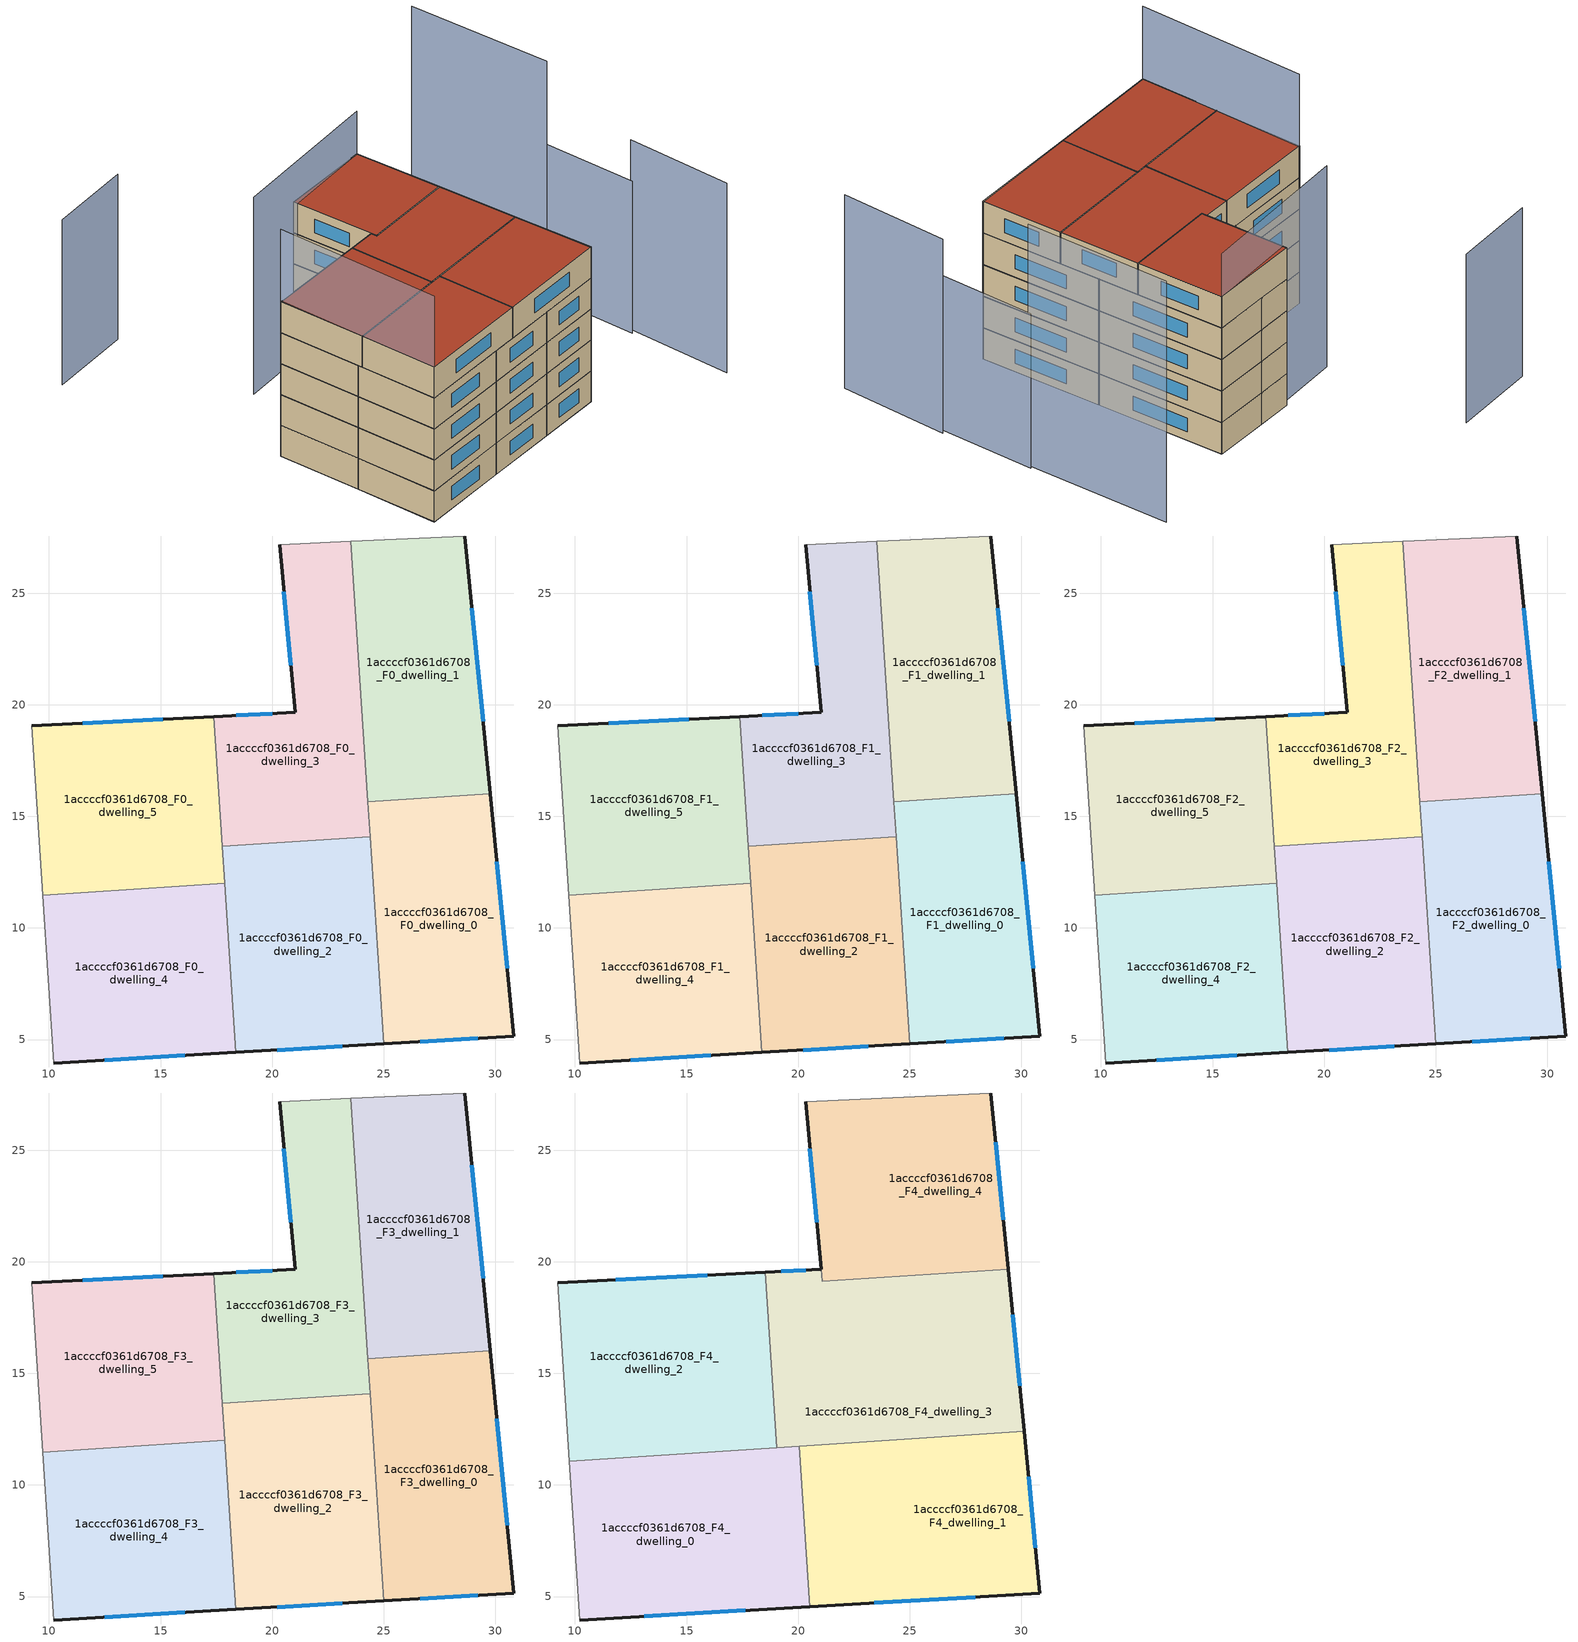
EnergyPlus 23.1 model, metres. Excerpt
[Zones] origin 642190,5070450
1accccf0361d6708_F0_dwelling_0
 floor ground (EU_floor_Construction): 30.83,5.14 29.77,16.02 24.29,15.66 25.01,4.81 z0
 wall outside (EU_wall_Construction): 29.77,16.02 30.83,5.14 25.01,4.81 z0:3
 wall to 1accccf0361d6708_F0_dwelling_1 (EU_wall_Construction): 24.29,15.66 29.77,16.02 z0:3
 wall to 1accccf0361d6708_F0_dwelling_2 (EU_wall_Construction): 25.01,4.81 24.4,14.1 z0:3
 wall to 1accccf0361d6708_F0_dwelling_3 (EU_wall_Construction): 24.4,14.1 24.29,15.66 z0:3
 window (EU_Window_Construction): 30.07,12.97 30.54,8.19 / 29.2,5.05 26.64,4.9 z0.84:2.16
1accccf0361d6708_F0_dwelling_1
 floor ground (EU_floor_Construction): 29.77,16.02 28.64,27.56 23.52,27.32 24.29,15.66 z0
 wall outside (EU_wall_Construction): 28.64,27.56 29.77,16.02 z0:3
 wall adiabatic (EU_wall_Construction): 23.52,27.32 28.64,27.56 z0:3
 wall to 1accccf0361d6708_F0_dwelling_3 (EU_wall_Construction): 24.29,15.66 23.52,27.32 z0:3
 window (EU_Window_Construction): 28.96,24.33 29.45,19.26 z0.84:2.16
1accccf0361d6708_F0_dwelling_2
 floor ground (EU_floor_Construction): 25.01,4.81 24.4,14.09 17.76,13.66 18.37,4.42 z0
 wall outside (EU_wall_Construction): 25.01,4.81 18.37,4.42 z0:3
 wall to 1accccf0361d6708_F0_dwelling_3 (EU_wall_Construction): 17.76,13.66 24.4,14.09 z0:3
 wall to 1accccf0361d6708_F0_dwelling_4 (EU_wall_Construction): 18.37,4.42 17.87,12 z0:3
 wall to 1accccf0361d6708_F0_dwelling_5 (EU_wall_Construction): 17.87,12 17.76,13.66 z0:3
 window (EU_Window_Construction): 23.15,4.7 20.23,4.53 z0.84:2.16
1accccf0361d6708_F0_dwelling_3
 floor ground (EU_floor_Construction): 24.4,14.09 23.52,27.32 20.33,27.16 21.03,19.66 17.38,19.47 17.76,13.66 z0
 wall outside (EU_wall_Construction): 17.38,19.47 21.03,19.66 20.33,27.16 z0:3
 wall adiabatic (EU_wall_Construction): 20.33,27.16 23.52,27.32 z0:3
 wall to 1accccf0361d6708_F0_dwelling_5 (EU_wall_Construction): 17.76,13.66 17.38,19.47 z0:3
 window (EU_Window_Construction): 18.4,19.52 20.01,19.61 / 20.84,21.76 20.53,25.06 z0.84:2.16
1accccf0361d6708_F0_dwelling_4
 floor ground (EU_floor_Construction): 18.37,4.42 17.87,12 9.72,11.46 10.22,3.95 z0
 wall outside (EU_wall_Construction): 18.37,4.42 10.22,3.95 z0:3
 wall adiabatic (EU_wall_Construction): 10.22,3.95 9.72,11.46 z0:3
 wall to 1accccf0361d6708_F0_dwelling_5 (EU_wall_Construction): 9.72,11.46 17.87,12 z0:3
 window (EU_Window_Construction): 16.09,4.29 12.5,4.08 z0.84:2.16
1accccf0361d6708_F0_dwelling_5
 floor ground (EU_floor_Construction): 17.87,12 17.38,19.47 9.22,19.06 9.72,11.46 z0
 wall outside (EU_wall_Construction): 9.22,19.06 17.38,19.47 z0:3
 wall adiabatic (EU_wall_Construction): 9.72,11.46 9.22,19.06 z0:3
 window (EU_Window_Construction): 11.51,19.18 15.09,19.36 z0.84:2.16
1accccf0361d6708_F1_dwelling_0
 floor to 1accccf0361d6708_F0_dwelling_0 (EU_floor_Construction): 30.83,5.14 29.77,16.02 24.29,15.66 25.01,4.81 z3
 wall outside (EU_wall_Construction): 29.77,16.02 30.83,5.14 25.01,4.81 z3:6
 wall to 1accccf0361d6708_F1_dwelling_1 (EU_wall_Construction): 24.29,15.66 29.77,16.02 z3:6
 wall to 1accccf0361d6708_F1_dwelling_2 (EU_wall_Construction): 25.01,4.81 24.4,14.1 z3:6
 wall to 1accccf0361d6708_F1_dwelling_3 (EU_wall_Construction): 24.4,14.1 24.29,15.66 z3:6
 window (EU_Window_Construction): 30.07,12.97 30.54,8.19 / 29.2,5.05 26.64,4.9 z3.84:5.16
1accccf0361d6708_F1_dwelling_1
 floor to 1accccf0361d6708_F0_dwelling_1 (EU_floor_Construction): 29.77,16.02 28.64,27.56 23.52,27.32 24.29,15.66 z3
 wall outside (EU_wall_Construction): 28.64,27.56 29.77,16.02 z3:6
 wall adiabatic (EU_wall_Construction): 23.52,27.32 28.64,27.56 z3:6
 wall to 1accccf0361d6708_F1_dwelling_3 (EU_wall_Construction): 24.29,15.66 23.52,27.32 z3:6
 window (EU_Window_Construction): 28.96,24.33 29.45,19.26 z3.84:5.16
1accccf0361d6708_F1_dwelling_2
 floor to 1accccf0361d6708_F0_dwelling_2 (EU_floor_Construction): 25.01,4.81 24.4,14.09 17.76,13.66 18.37,4.42 z3
 wall outside (EU_wall_Construction): 25.01,4.81 18.37,4.42 z3:6
 wall to 1accccf0361d6708_F1_dwelling_3 (EU_wall_Construction): 17.76,13.66 24.4,14.09 z3:6
 wall to 1accccf0361d6708_F1_dwelling_4 (EU_wall_Construction): 18.37,4.42 17.87,12 z3:6
 wall to 1accccf0361d6708_F1_dwelling_5 (EU_wall_Construction): 17.87,12 17.76,13.66 z3:6
 window (EU_Window_Construction): 23.15,4.7 20.23,4.53 z3.84:5.16
1accccf0361d6708_F1_dwelling_3
 floor to 1accccf0361d6708_F0_dwelling_3 (EU_floor_Construction): 24.4,14.09 23.52,27.32 20.33,27.16 21.03,19.66 17.38,19.47 17.76,13.66 z3
 wall outside (EU_wall_Construction): 17.38,19.47 21.03,19.66 20.33,27.16 z3:6
 wall adiabatic (EU_wall_Construction): 20.33,27.16 23.52,27.32 z3:6
 wall to 1accccf0361d6708_F1_dwelling_5 (EU_wall_Construction): 17.76,13.66 17.38,19.47 z3:6
 window (EU_Window_Construction): 18.4,19.52 20.01,19.61 / 20.84,21.76 20.53,25.06 z3.84:5.16
1accccf0361d6708_F1_dwelling_4
 floor to 1accccf0361d6708_F0_dwelling_4 (EU_floor_Construction): 18.37,4.42 17.87,12 9.72,11.46 10.22,3.95 z3
 wall outside (EU_wall_Construction): 18.37,4.42 10.22,3.95 z3:6
 wall adiabatic (EU_wall_Construction): 10.22,3.95 9.72,11.46 z3:6
 wall to 1accccf0361d6708_F1_dwelling_5 (EU_wall_Construction): 9.72,11.46 17.87,12 z3:6
 window (EU_Window_Construction): 16.09,4.29 12.5,4.08 z3.84:5.16
1accccf0361d6708_F1_dwelling_5
 floor to 1accccf0361d6708_F0_dwelling_5 (EU_floor_Construction): 17.87,12 17.38,19.47 9.22,19.06 9.72,11.46 z3
 wall outside (EU_wall_Construction): 9.22,19.06 17.38,19.47 z3:6
 wall adiabatic (EU_wall_Construction): 9.72,11.46 9.22,19.06 z3:6
 window (EU_Window_Construction): 11.51,19.18 15.09,19.36 z3.84:5.16
1accccf0361d6708_F2_dwelling_0
 floor to 1accccf0361d6708_F1_dwelling_0 (EU_floor_Construction): 30.83,5.14 29.77,16.02 24.29,15.66 25.01,4.81 z6
 wall outside (EU_wall_Construction): 29.77,16.02 30.83,5.14 25.01,4.81 z6:9
 wall to 1accccf0361d6708_F2_dwelling_1 (EU_wall_Construction): 24.29,15.66 29.77,16.02 z6:9
 wall to 1accccf0361d6708_F2_dwelling_2 (EU_wall_Construction): 25.01,4.81 24.4,14.1 z6:9
 wall to 1accccf0361d6708_F2_dwelling_3 (EU_wall_Construction): 24.4,14.1 24.29,15.66 z6:9
 window (EU_Window_Construction): 30.07,12.97 30.54,8.19 / 29.2,5.05 26.64,4.9 z6.84:8.16
1accccf0361d6708_F2_dwelling_1
 floor to 1accccf0361d6708_F1_dwelling_1 (EU_floor_Construction): 29.77,16.02 28.64,27.56 23.52,27.32 24.29,15.66 z6
 wall outside (EU_wall_Construction): 28.64,27.56 29.77,16.02 z6:9
 wall adiabatic (EU_wall_Construction): 23.52,27.32 28.64,27.56 z6:9
 wall to 1accccf0361d6708_F2_dwelling_3 (EU_wall_Construction): 24.29,15.66 23.52,27.32 z6:9
 window (EU_Window_Construction): 28.96,24.33 29.45,19.26 z6.84:8.16
1accccf0361d6708_F2_dwelling_2
 floor to 1accccf0361d6708_F1_dwelling_2 (EU_floor_Construction): 25.01,4.81 24.4,14.09 17.76,13.66 18.37,4.42 z6
 wall outside (EU_wall_Construction): 25.01,4.81 18.37,4.42 z6:9
 wall to 1accccf0361d6708_F2_dwelling_3 (EU_wall_Construction): 17.76,13.66 24.4,14.09 z6:9
 wall to 1accccf0361d6708_F2_dwelling_4 (EU_wall_Construction): 18.37,4.42 17.87,12 z6:9
 wall to 1accccf0361d6708_F2_dwelling_5 (EU_wall_Construction): 17.87,12 17.76,13.66 z6:9
 window (EU_Window_Construction): 23.15,4.7 20.23,4.53 z6.84:8.16
1accccf0361d6708_F2_dwelling_3
 floor to 1accccf0361d6708_F1_dwelling_3 (EU_floor_Construction): 24.4,14.09 23.52,27.32 20.33,27.16 21.03,19.66 17.38,19.47 17.76,13.66 z6
 wall outside (EU_wall_Construction): 17.38,19.47 21.03,19.66 20.33,27.16 z6:9
 wall adiabatic (EU_wall_Construction): 20.33,27.16 23.52,27.32 z6:9
 wall to 1accccf0361d6708_F2_dwelling_5 (EU_wall_Construction): 17.76,13.66 17.38,19.47 z6:9
 window (EU_Window_Construction): 18.4,19.52 20.01,19.61 / 20.84,21.76 20.53,25.06 z6.84:8.16
1accccf0361d6708_F2_dwelling_4
 floor to 1accccf0361d6708_F1_dwelling_4 (EU_floor_Construction): 18.37,4.42 17.87,12 9.72,11.46 10.22,3.95 z6
 wall outside (EU_wall_Construction): 18.37,4.42 10.22,3.95 z6:9
 wall adiabatic (EU_wall_Construction): 10.22,3.95 9.72,11.46 z6:9
 wall to 1accccf0361d6708_F2_dwelling_5 (EU_wall_Construction): 9.72,11.46 17.87,12 z6:9
 window (EU_Window_Construction): 16.09,4.29 12.5,4.08 z6.84:8.16
1accccf0361d6708_F2_dwelling_5
 floor to 1accccf0361d6708_F1_dwelling_5 (EU_floor_Construction): 17.87,12 17.38,19.47 9.22,19.06 9.72,11.46 z6
 wall outside (EU_wall_Construction): 9.22,19.06 17.38,19.47 z6:9
 wall adiabatic (EU_wall_Construction): 9.72,11.46 9.22,19.06 z6:9
 window (EU_Window_Construction): 11.51,19.18 15.09,19.36 z6.84:8.16
1accccf0361d6708_F3_dwelling_0
 floor to 1accccf0361d6708_F2_dwelling_0 (EU_floor_Construction): 30.83,5.14 29.77,16.02 24.29,15.66 25.01,4.81 z9
 wall outside (EU_wall_Construction): 29.77,16.02 30.83,5.14 25.01,4.81 z9:12
 wall to 1accccf0361d6708_F3_dwelling_1 (EU_wall_Construction): 24.29,15.66 29.77,16.02 z9:12
 wall to 1accccf0361d6708_F3_dwelling_2 (EU_wall_Construction): 25.01,4.81 24.4,14.1 z9:12
 wall to 1accccf0361d6708_F3_dwelling_3 (EU_wall_Construction): 24.4,14.1 24.29,15.66 z9:12
 window (EU_Window_Construction): 30.07,12.97 30.54,8.19 / 29.2,5.05 26.64,4.9 z9.84:11.16
 ceiling adiabatic (EU_roof_Construction): 29.77,16.02 30.12,12.41 24.53,12.04 24.29,15.66 z12
1accccf0361d6708_F3_dwelling_1
 floor to 1accccf0361d6708_F2_dwelling_1 (EU_floor_Construction): 29.77,16.02 28.64,27.56 23.52,27.32 24.29,15.66 z9
 wall outside (EU_wall_Construction): 28.64,27.56 29.77,16.02 z9:12
 wall adiabatic (EU_wall_Construction): 23.52,27.32 28.64,27.56 z9:12
 wall to 1accccf0361d6708_F3_dwelling_3 (EU_wall_Construction): 24.29,15.66 23.52,27.32 z9:12
 window (EU_Window_Construction): 28.96,24.33 29.45,19.26 z9.84:11.16
 ceiling adiabatic (EU_roof_Construction): 29.41,19.67 29.77,16.02 24.29,15.66 24.05,19.32 z12
1accccf0361d6708_F3_dwelling_2
 floor to 1accccf0361d6708_F2_dwelling_2 (EU_floor_Construction): 25.01,4.81 24.4,14.09 17.76,13.66 18.37,4.42 z9
 wall outside (EU_wall_Construction): 25.01,4.81 18.37,4.42 z9:12
 wall to 1accccf0361d6708_F3_dwelling_3 (EU_wall_Construction): 17.76,13.66 24.4,14.09 z9:12
 wall to 1accccf0361d6708_F3_dwelling_4 (EU_wall_Construction): 18.37,4.42 17.87,12 z9:12
 wall to 1accccf0361d6708_F3_dwelling_5 (EU_wall_Construction): 17.87,12 17.76,13.66 z9:12
 window (EU_Window_Construction): 23.15,4.7 20.23,4.53 z9.84:11.16
 ceiling adiabatic (EU_roof_Construction): 24.4,14.09 24.53,12.04 19.05,11.68 18.92,13.73 z12
1accccf0361d6708_F3_dwelling_3
 floor to 1accccf0361d6708_F2_dwelling_3 (EU_floor_Construction): 24.4,14.09 23.52,27.32 20.33,27.16 21.03,19.66 17.38,19.47 17.76,13.66 z9
 wall outside (EU_wall_Construction): 17.38,19.47 21.03,19.66 20.33,27.16 z9:12
 wall adiabatic (EU_wall_Construction): 20.33,27.16 23.52,27.32 z9:12
 wall to 1accccf0361d6708_F3_dwelling_5 (EU_wall_Construction): 17.76,13.66 17.38,19.47 z9:12
 window (EU_Window_Construction): 18.4,19.52 20.01,19.61 / 20.84,21.76 20.53,25.06 z9.84:11.16
1accccf0361d6708_F3_dwelling_4
 floor to 1accccf0361d6708_F2_dwelling_4 (EU_floor_Construction): 18.37,4.42 17.87,12 9.72,11.46 10.22,3.95 z9
 wall outside (EU_wall_Construction): 18.37,4.42 10.22,3.95 z9:12
 wall adiabatic (EU_wall_Construction): 10.22,3.95 9.72,11.46 z9:12
 wall to 1accccf0361d6708_F3_dwelling_5 (EU_wall_Construction): 9.72,11.46 17.87,12 z9:12
 window (EU_Window_Construction): 16.09,4.29 12.5,4.08 z9.84:11.16
 ceiling adiabatic (EU_roof_Construction): 17.87,12 18.37,4.42 10.22,3.95 9.72,11.46 z12
1accccf0361d6708_F3_dwelling_5
 floor to 1accccf0361d6708_F2_dwelling_5 (EU_floor_Construction): 17.87,12 17.38,19.47 9.22,19.06 9.72,11.46 z9
 wall outside (EU_wall_Construction): 9.22,19.06 17.38,19.47 z9:12
 wall adiabatic (EU_wall_Construction): 9.72,11.46 9.22,19.06 z9:12
 window (EU_Window_Construction): 11.51,19.18 15.09,19.36 z9.84:11.16
1accccf0361d6708_F4_dwelling_0
 floor adiabatic (EU_floor_Construction): 18.37,4.42 17.9,11.6 9.75,11.07 10.22,3.95 z12
 floor to 1accccf0361d6708_F3_dwelling_2 (EU_floor_Construction): 20.53,4.55 20.05,11.74 17.9,11.6 18.37,4.42 z12
 wall outside (EU_wall_Construction): 20.53,4.55 10.22,3.95 z12:15
 wall to 1accccf0361d6708_F4_dwelling_1 (EU_wall_Construction): 20.05,11.75 20.53,4.55 z12:15
 wall adiabatic (EU_wall_Construction): 10.22,3.95 9.75,11.07 z12:15
 wall to 1accccf0361d6708_F4_dwelling_2 (EU_wall_Construction): 9.75,11.07 19.05,11.68 z12:15
 wall to 1accccf0361d6708_F4_dwelling_3 (EU_wall_Construction): 19.05,11.68 20.05,11.75 z12:15
 window (EU_Window_Construction): 17.64,4.38 13.11,4.12 z12.84:14.16
 roof outside (EU_roof_Construction): 20.05,11.75 20.53,4.55 10.22,3.95 9.75,11.07 z15
1accccf0361d6708_F4_dwelling_1
 floor to 1accccf0361d6708_F3_dwelling_0 (EU_floor_Construction): 30.83,5.14 30.12,12.41 24.53,12.04 25.01,4.81 z12
 floor to 1accccf0361d6708_F3_dwelling_2 (EU_floor_Construction): 25.01,4.81 24.53,12.04 20.05,11.74 20.53,4.55 z12
 wall outside (EU_wall_Construction): 30.12,12.41 30.83,5.14 20.53,4.55 z12:15
 wall to 1accccf0361d6708_F4_dwelling_3 (EU_wall_Construction): 20.05,11.75 30.12,12.41 z12:15
 window (EU_Window_Construction): 27.95,4.98 23.42,4.72 / 30.32,10.37 30.64,7.18 z12.84:14.16
 roof outside (EU_roof_Construction): 30.12,12.41 30.83,5.14 20.53,4.55 20.05,11.75 z15
1accccf0361d6708_F4_dwelling_2
 floor to 1accccf0361d6708_F3_dwelling_5 (EU_floor_Construction): 17.87,12 17.38,19.47 9.22,19.06 9.73,11.46 z12
 floor to 1accccf0361d6708_F3_dwelling_3 (EU_floor_Construction): 18.92,13.73 18.54,19.53 17.38,19.47 17.76,13.66 z12
 floor to 1accccf0361d6708_F3_dwelling_2 (EU_floor_Construction): 19.05,11.68 18.92,13.73 17.76,13.66 17.9,11.6 z12
 floor adiabatic (EU_floor_Construction): 17.9,11.6 17.87,12 9.73,11.46 9.75,11.07 z12
 wall outside (EU_wall_Construction): 9.22,19.06 18.54,19.53 z12:15
 wall to 1accccf0361d6708_F4_dwelling_3 (EU_wall_Construction): 18.54,19.53 19.05,11.68 z12:15
 wall adiabatic (EU_wall_Construction): 9.75,11.07 9.22,19.06 z12:15
 window (EU_Window_Construction): 11.83,19.19 15.93,19.4 z12.84:14.16
 roof outside (EU_roof_Construction): 18.54,19.53 19.05,11.68 9.75,11.07 9.22,19.06 z15
1accccf0361d6708_F4_dwelling_3
 floor to 1accccf0361d6708_F3_dwelling_3 (EU_floor_Construction): 24.4,14.09 24.05,19.32 21.08,19.12 21.03,19.66 18.54,19.53 18.92,13.73 z12
 floor adiabatic (EU_floor_Construction): 30.12,12.41 29.41,19.67 24.05,19.32 24.4,14.09 18.92,13.73 19.05,11.68 z12
 wall outside (EU_wall_Construction): 29.41,19.67 30.12,12.41 / 18.54,19.53 21.03,19.66 z12:15
 wall to 1accccf0361d6708_F4_dwelling_4 (EU_wall_Construction): 21.03,19.66 21.08,19.12 29.41,19.67 z12:15
 window (EU_Window_Construction): 29.61,17.64 29.92,14.44 / 19.24,19.57 20.33,19.62 z12.84:14.16
 roof outside (EU_roof_Construction): 29.41,19.67 30.12,12.41 19.05,11.68 18.54,19.53 21.03,19.66 21.08,19.12 z15
1accccf0361d6708_F4_dwelling_4
 floor to 1accccf0361d6708_F3_dwelling_1 (EU_floor_Construction): 29.41,19.67 28.64,27.56 23.52,27.32 24.05,19.32 z12
 floor to 1accccf0361d6708_F3_dwelling_3 (EU_floor_Construction): 24.05,19.32 23.52,27.32 20.33,27.16 21.03,19.66 21.08,19.12 z12
 wall outside (EU_wall_Construction): 28.64,27.56 29.41,19.67 / 21.03,19.66 20.33,27.16 z12:15
 wall adiabatic (EU_wall_Construction): 20.33,27.16 28.64,27.56 z12:15
 window (EU_Window_Construction): 28.86,25.35 29.2,21.88 / 20.84,21.76 20.53,25.06 z12.84:14.16
 roof outside (EU_roof_Construction): 28.64,27.56 29.41,19.67 21.08,19.12 21.03,19.66 20.33,27.16 z15
shading: 40.77,-0.52 40.44,9.16 z0:18.4; 40.14,8.72 39.63,17.45 z0:14.7; 9.37,19.16 10.22,3.95 z0:21.9; 28.64,27.56 14.38,26.2 z0:19.1; 39.46,17.04 38.36,30.13 z0:22.9; 13.13,39.28 5.55,38.6 z0:16
[Building]
EU S2 Campaign: North Axis=0; Terrain=City; Solar Distribution=FullExterior
[Site:Location]
Lyon-Bron: Latitude=45.75; Longitude=5; Time Zone=1; Elevation=198
[SizingPeriod:WeatherFileDays]
AnnualSizingPeriod: Begin Month=1; Begin Day of Month=1; End Month=12; End Day of Month=31; Day of Week for Start Day=Monday; Use Weather File Daylight Saving Period=No; Use Weather File Rain and Snow Indicators=No
[MATERIAL]
EU_InternalMass_Material: Roughness=MediumRough; Thickness=0.1; Conductivity=1; Density=1800; Specific Heat=900; Thermal Absorptance=0.9; Solar Absorptance=0.7; Visible Absorptance=0.7
[MATERIAL:NOMASS] Roughness=MediumRough; Thermal Absorptance=0.9; Solar Absorptance=0.7; Visible Absorptance=0.7
Name | Thermal Resistance
EU_wall_NoMass | 0.776494
EU_roof_NoMass | 0.486893
EU_floor_NoMass | 0.421597
[WINDOWMATERIAL:SIMPLEGLAZINGSYSTEM]
EU_Window_SimpleGlazing: UFactor=4.24961; Solar Heat Gain Coefficient=0.83; Visible Transmittance=0.83
[CONSTRUCTION]
EU_wall_Construction: EU_wall_NoMass
EU_roof_Construction: EU_roof_NoMass
EU_floor_Construction: EU_floor_NoMass
EU_InternalMass_Construction: EU_InternalMass_Material
EU_Window_Construction: EU_Window_SimpleGlazing
[ZONE] Type=1; Multiplier=1; Ceiling Height=autocalculate; Floor Area=autocalculate; Part of Total Floor Area=Yes
Name | Volume
1accccf0361d6708_F0_dwelling_0; 1accccf0361d6708_F1_dwelling_0; 1accccf0361d6708_F2_dwelling_0; 1accccf0361d6708_F3_dwelling_0 | 185.095
1accccf0361d6708_F4_dwelling_0 | 222.125
1accccf0361d6708_F0_dwelling_1; 1accccf0361d6708_F1_dwelling_1; 1accccf0361d6708_F2_dwelling_1; 1accccf0361d6708_F3_dwelling_1 | 185.097
1accccf0361d6708_F4_dwelling_1 | 222.116
1accccf0361d6708_F0_dwelling_2; 1accccf0361d6708_F1_dwelling_2; 1accccf0361d6708_F2_dwelling_2; 1accccf0361d6708_F3_dwelling_2 | 185.112
1accccf0361d6708_F4_dwelling_2 | 222.135
1accccf0361d6708_F0_dwelling_3; 1accccf0361d6708_F1_dwelling_3; 1accccf0361d6708_F2_dwelling_3; 1accccf0361d6708_F3_dwelling_3 | 185.096
1accccf0361d6708_F4_dwelling_3 | 244.41
1accccf0361d6708_F0_dwelling_4; 1accccf0361d6708_F1_dwelling_4; 1accccf0361d6708_F2_dwelling_4; 1accccf0361d6708_F3_dwelling_4 | 185.106
1accccf0361d6708_F4_dwelling_4 | 199.85
1accccf0361d6708_F0_dwelling_5; 1accccf0361d6708_F1_dwelling_5; 1accccf0361d6708_F2_dwelling_5; 1accccf0361d6708_F3_dwelling_5 | 185.108
[INTERNALMASS] Construction=EU_InternalMass_Construction
Name | Zone or ZoneList | Surface Area
1accccf0361d6708_F0_dwelling_0_EU_InternalMass | 1accccf0361d6708_F0_dwelling_0 | 61.6984
1accccf0361d6708_F0_dwelling_1_EU_InternalMass | 1accccf0361d6708_F0_dwelling_1 | 61.6993
1accccf0361d6708_F0_dwelling_2_EU_InternalMass | 1accccf0361d6708_F0_dwelling_2 | 61.7032
1accccf0361d6708_F0_dwelling_3_EU_InternalMass | 1accccf0361d6708_F0_dwelling_3 | 61.6986
1accccf0361d6708_F0_dwelling_4_EU_InternalMass | 1accccf0361d6708_F0_dwelling_4 | 61.701
1accccf0361d6708_F0_dwelling_5_EU_InternalMass | 1accccf0361d6708_F0_dwelling_5 | 61.7035
1accccf0361d6708_F1_dwelling_0_EU_InternalMass | 1accccf0361d6708_F1_dwelling_0 | 61.6984
1accccf0361d6708_F1_dwelling_1_EU_InternalMass | 1accccf0361d6708_F1_dwelling_1 | 61.6993
1accccf0361d6708_F1_dwelling_2_EU_InternalMass | 1accccf0361d6708_F1_dwelling_2 | 61.7032
1accccf0361d6708_F1_dwelling_3_EU_InternalMass | 1accccf0361d6708_F1_dwelling_3 | 61.6986
1accccf0361d6708_F1_dwelling_4_EU_InternalMass | 1accccf0361d6708_F1_dwelling_4 | 61.701
1accccf0361d6708_F1_dwelling_5_EU_InternalMass | 1accccf0361d6708_F1_dwelling_5 | 61.7035
1accccf0361d6708_F2_dwelling_0_EU_InternalMass | 1accccf0361d6708_F2_dwelling_0 | 61.6984
1accccf0361d6708_F2_dwelling_1_EU_InternalMass | 1accccf0361d6708_F2_dwelling_1 | 61.6993
1accccf0361d6708_F2_dwelling_2_EU_InternalMass | 1accccf0361d6708_F2_dwelling_2 | 61.7032
1accccf0361d6708_F2_dwelling_3_EU_InternalMass | 1accccf0361d6708_F2_dwelling_3 | 61.6986
1accccf0361d6708_F2_dwelling_4_EU_InternalMass | 1accccf0361d6708_F2_dwelling_4 | 61.701
1accccf0361d6708_F2_dwelling_5_EU_InternalMass | 1accccf0361d6708_F2_dwelling_5 | 61.7035
1accccf0361d6708_F3_dwelling_0_EU_InternalMass | 1accccf0361d6708_F3_dwelling_0 | 61.6984
1accccf0361d6708_F3_dwelling_1_EU_InternalMass | 1accccf0361d6708_F3_dwelling_1 | 61.6993
1accccf0361d6708_F3_dwelling_2_EU_InternalMass | 1accccf0361d6708_F3_dwelling_2 | 61.7032
1accccf0361d6708_F3_dwelling_3_EU_InternalMass | 1accccf0361d6708_F3_dwelling_3 | 61.6986
1accccf0361d6708_F3_dwelling_4_EU_InternalMass | 1accccf0361d6708_F3_dwelling_4 | 61.701
1accccf0361d6708_F3_dwelling_5_EU_InternalMass | 1accccf0361d6708_F3_dwelling_5 | 61.7035
1accccf0361d6708_F4_dwelling_0_EU_InternalMass | 1accccf0361d6708_F4_dwelling_0 | 74.0416
1accccf0361d6708_F4_dwelling_1_EU_InternalMass | 1accccf0361d6708_F4_dwelling_1 | 74.0384
1accccf0361d6708_F4_dwelling_2_EU_InternalMass | 1accccf0361d6708_F4_dwelling_2 | 74.0471
1accccf0361d6708_F4_dwelling_3_EU_InternalMass | 1accccf0361d6708_F4_dwelling_3 | 81.4742
1accccf0361d6708_F4_dwelling_4_EU_InternalMass | 1accccf0361d6708_F4_dwelling_4 | 66.6219
[OTHEREQUIPMENT] Fuel Type=Electricity; Design Level Calculation Method=Watts/Area; Power per Zone Floor Area=1; Fraction Latent=0; Fraction Radiant=0; Fraction Lost=0; Carbon Dioxide Generation Rate=0; EndUse Subcategory=EU_Step8_InternalGains
Name | Zone or ZoneList or Space or SpaceList | Schedule
EU_Step8_InternalGain_1accccf0361d6708_F0_dwelling_0_f000 | 1accccf0361d6708_F0_dwelling_0 | EU_Step8_GainSchedule_1accccf0361d6708_F0_dwelling_0_f000
EU_Step8_InternalGain_1accccf0361d6708_F0_dwelling_1_f000 | 1accccf0361d6708_F0_dwelling_1 | EU_Step8_GainSchedule_1accccf0361d6708_F0_dwelling_1_f000
EU_Step8_InternalGain_1accccf0361d6708_F0_dwelling_2_f000 | 1accccf0361d6708_F0_dwelling_2 | EU_Step8_GainSchedule_1accccf0361d6708_F0_dwelling_2_f000
EU_Step8_InternalGain_1accccf0361d6708_F0_dwelling_3_f000 | 1accccf0361d6708_F0_dwelling_3 | EU_Step8_GainSchedule_1accccf0361d6708_F0_dwelling_3_f000
EU_Step8_InternalGain_1accccf0361d6708_F0_dwelling_4_f000 | 1accccf0361d6708_F0_dwelling_4 | EU_Step8_GainSchedule_1accccf0361d6708_F0_dwelling_4_f000
EU_Step8_InternalGain_1accccf0361d6708_F0_dwelling_5_f000 | 1accccf0361d6708_F0_dwelling_5 | EU_Step8_GainSchedule_1accccf0361d6708_F0_dwelling_5_f000
EU_Step8_InternalGain_1accccf0361d6708_F1_dwelling_0_f000 | 1accccf0361d6708_F1_dwelling_0 | EU_Step8_GainSchedule_1accccf0361d6708_F1_dwelling_0_f000
EU_Step8_InternalGain_1accccf0361d6708_F1_dwelling_1_f000 | 1accccf0361d6708_F1_dwelling_1 | EU_Step8_GainSchedule_1accccf0361d6708_F1_dwelling_1_f000
EU_Step8_InternalGain_1accccf0361d6708_F1_dwelling_2_f000 | 1accccf0361d6708_F1_dwelling_2 | EU_Step8_GainSchedule_1accccf0361d6708_F1_dwelling_2_f000
EU_Step8_InternalGain_1accccf0361d6708_F1_dwelling_3_f000 | 1accccf0361d6708_F1_dwelling_3 | EU_Step8_GainSchedule_1accccf0361d6708_F1_dwelling_3_f000
EU_Step8_InternalGain_1accccf0361d6708_F1_dwelling_4_f000 | 1accccf0361d6708_F1_dwelling_4 | EU_Step8_GainSchedule_1accccf0361d6708_F1_dwelling_4_f000
EU_Step8_InternalGain_1accccf0361d6708_F1_dwelling_5_f000 | 1accccf0361d6708_F1_dwelling_5 | EU_Step8_GainSchedule_1accccf0361d6708_F1_dwelling_5_f000
EU_Step8_InternalGain_1accccf0361d6708_F2_dwelling_0_f000 | 1accccf0361d6708_F2_dwelling_0 | EU_Step8_GainSchedule_1accccf0361d6708_F2_dwelling_0_f000
EU_Step8_InternalGain_1accccf0361d6708_F2_dwelling_1_f000 | 1accccf0361d6708_F2_dwelling_1 | EU_Step8_GainSchedule_1accccf0361d6708_F2_dwelling_1_f000
EU_Step8_InternalGain_1accccf0361d6708_F2_dwelling_2_f000 | 1accccf0361d6708_F2_dwelling_2 | EU_Step8_GainSchedule_1accccf0361d6708_F2_dwelling_2_f000
EU_Step8_InternalGain_1accccf0361d6708_F2_dwelling_3_f000 | 1accccf0361d6708_F2_dwelling_3 | EU_Step8_GainSchedule_1accccf0361d6708_F2_dwelling_3_f000
EU_Step8_InternalGain_1accccf0361d6708_F2_dwelling_4_f000 | 1accccf0361d6708_F2_dwelling_4 | EU_Step8_GainSchedule_1accccf0361d6708_F2_dwelling_4_f000
EU_Step8_InternalGain_1accccf0361d6708_F2_dwelling_5_f000 | 1accccf0361d6708_F2_dwelling_5 | EU_Step8_GainSchedule_1accccf0361d6708_F2_dwelling_5_f000
EU_Step8_InternalGain_1accccf0361d6708_F3_dwelling_0_f000 | 1accccf0361d6708_F3_dwelling_0 | EU_Step8_GainSchedule_1accccf0361d6708_F3_dwelling_0_f000
EU_Step8_InternalGain_1accccf0361d6708_F3_dwelling_1_f000 | 1accccf0361d6708_F3_dwelling_1 | EU_Step8_GainSchedule_1accccf0361d6708_F3_dwelling_1_f000
EU_Step8_InternalGain_1accccf0361d6708_F3_dwelling_2_f000 | 1accccf0361d6708_F3_dwelling_2 | EU_Step8_GainSchedule_1accccf0361d6708_F3_dwelling_2_f000
EU_Step8_InternalGain_1accccf0361d6708_F3_dwelling_3_f000 | 1accccf0361d6708_F3_dwelling_3 | EU_Step8_GainSchedule_1accccf0361d6708_F3_dwelling_3_f000
EU_Step8_InternalGain_1accccf0361d6708_F3_dwelling_4_f000 | 1accccf0361d6708_F3_dwelling_4 | EU_Step8_GainSchedule_1accccf0361d6708_F3_dwelling_4_f000
EU_Step8_InternalGain_1accccf0361d6708_F3_dwelling_5_f000 | 1accccf0361d6708_F3_dwelling_5 | EU_Step8_GainSchedule_1accccf0361d6708_F3_dwelling_5_f000
EU_Step8_InternalGain_1accccf0361d6708_F4_dwelling_0_f000 | 1accccf0361d6708_F4_dwelling_0 | EU_Step8_GainSchedule_1accccf0361d6708_F4_dwelling_0_f000
EU_Step8_InternalGain_1accccf0361d6708_F4_dwelling_1_f000 | 1accccf0361d6708_F4_dwelling_1 | EU_Step8_GainSchedule_1accccf0361d6708_F4_dwelling_1_f000
EU_Step8_InternalGain_1accccf0361d6708_F4_dwelling_2_f000 | 1accccf0361d6708_F4_dwelling_2 | EU_Step8_GainSchedule_1accccf0361d6708_F4_dwelling_2_f000
EU_Step8_InternalGain_1accccf0361d6708_F4_dwelling_3_f000 | 1accccf0361d6708_F4_dwelling_3 | EU_Step8_GainSchedule_1accccf0361d6708_F4_dwelling_3_f000
EU_Step8_InternalGain_1accccf0361d6708_F4_dwelling_4_f000 | 1accccf0361d6708_F4_dwelling_4 | EU_Step8_GainSchedule_1accccf0361d6708_F4_dwelling_4_f000
[ZONEVENTILATION:DESIGNFLOWRATE] Schedule=EU_AlwaysOn; Design Flow Rate Calculation Method=AirChanges/Hour; Air Changes per Hour=0.693814; Ventilation Type=Natural; Fan Pressure Rise=0; Fan Total Efficiency=1; Constant Term Coefficient=1; Temperature Term Coefficient=0; Velocity Term Coefficient=0; Velocity Squared Term Coefficient=0; Minimum Indoor Temperature=-100; Maximum Indoor Temperature=100; Delta Temperature=-100; Minimum Outdoor Temperature=-100; Maximum Outdoor Temperature=100; Maximum Wind Speed=40
Name | Zone or ZoneList or Space or SpaceList
EU_ConstantAir_1accccf0361d6708_F0_dwelling_0 | 1accccf0361d6708_F0_dwelling_0
EU_ConstantAir_1accccf0361d6708_F0_dwelling_1 | 1accccf0361d6708_F0_dwelling_1
EU_ConstantAir_1accccf0361d6708_F0_dwelling_2 | 1accccf0361d6708_F0_dwelling_2
EU_ConstantAir_1accccf0361d6708_F0_dwelling_3 | 1accccf0361d6708_F0_dwelling_3
EU_ConstantAir_1accccf0361d6708_F0_dwelling_4 | 1accccf0361d6708_F0_dwelling_4
EU_ConstantAir_1accccf0361d6708_F0_dwelling_5 | 1accccf0361d6708_F0_dwelling_5
EU_ConstantAir_1accccf0361d6708_F1_dwelling_0 | 1accccf0361d6708_F1_dwelling_0
EU_ConstantAir_1accccf0361d6708_F1_dwelling_1 | 1accccf0361d6708_F1_dwelling_1
EU_ConstantAir_1accccf0361d6708_F1_dwelling_2 | 1accccf0361d6708_F1_dwelling_2
EU_ConstantAir_1accccf0361d6708_F1_dwelling_3 | 1accccf0361d6708_F1_dwelling_3
EU_ConstantAir_1accccf0361d6708_F1_dwelling_4 | 1accccf0361d6708_F1_dwelling_4
EU_ConstantAir_1accccf0361d6708_F1_dwelling_5 | 1accccf0361d6708_F1_dwelling_5
EU_ConstantAir_1accccf0361d6708_F2_dwelling_0 | 1accccf0361d6708_F2_dwelling_0
EU_ConstantAir_1accccf0361d6708_F2_dwelling_1 | 1accccf0361d6708_F2_dwelling_1
EU_ConstantAir_1accccf0361d6708_F2_dwelling_2 | 1accccf0361d6708_F2_dwelling_2
EU_ConstantAir_1accccf0361d6708_F2_dwelling_3 | 1accccf0361d6708_F2_dwelling_3
EU_ConstantAir_1accccf0361d6708_F2_dwelling_4 | 1accccf0361d6708_F2_dwelling_4
EU_ConstantAir_1accccf0361d6708_F2_dwelling_5 | 1accccf0361d6708_F2_dwelling_5
EU_ConstantAir_1accccf0361d6708_F3_dwelling_0 | 1accccf0361d6708_F3_dwelling_0
EU_ConstantAir_1accccf0361d6708_F3_dwelling_1 | 1accccf0361d6708_F3_dwelling_1
EU_ConstantAir_1accccf0361d6708_F3_dwelling_2 | 1accccf0361d6708_F3_dwelling_2
EU_ConstantAir_1accccf0361d6708_F3_dwelling_3 | 1accccf0361d6708_F3_dwelling_3
EU_ConstantAir_1accccf0361d6708_F3_dwelling_4 | 1accccf0361d6708_F3_dwelling_4
EU_ConstantAir_1accccf0361d6708_F3_dwelling_5 | 1accccf0361d6708_F3_dwelling_5
EU_ConstantAir_1accccf0361d6708_F4_dwelling_0 | 1accccf0361d6708_F4_dwelling_0
EU_ConstantAir_1accccf0361d6708_F4_dwelling_1 | 1accccf0361d6708_F4_dwelling_1
EU_ConstantAir_1accccf0361d6708_F4_dwelling_2 | 1accccf0361d6708_F4_dwelling_2
EU_ConstantAir_1accccf0361d6708_F4_dwelling_3 | 1accccf0361d6708_F4_dwelling_3
EU_ConstantAir_1accccf0361d6708_F4_dwelling_4 | 1accccf0361d6708_F4_dwelling_4
[HVACTEMPLATE:THERMOSTAT] Constant Heating Setpoint=20; Constant Cooling Setpoint=50
EU_HeatOnly_1accccf0361d6708_F0_dwelling_0; EU_HeatOnly_1accccf0361d6708_F0_dwelling_1; EU_HeatOnly_1accccf0361d6708_F0_dwelling_2; EU_HeatOnly_1accccf0361d6708_F0_dwelling_3; EU_HeatOnly_1accccf0361d6708_F0_dwelling_4; EU_HeatOnly_1accccf0361d6708_F0_dwelling_5; EU_HeatOnly_1accccf0361d6708_F1_dwelling_0; EU_HeatOnly_1accccf0361d6708_F1_dwelling_1; EU_HeatOnly_1accccf0361d6708_F1_dwelling_2; EU_HeatOnly_1accccf0361d6708_F1_dwelling_3; EU_HeatOnly_1accccf0361d6708_F1_dwelling_4; EU_HeatOnly_1accccf0361d6708_F1_dwelling_5; EU_HeatOnly_1accccf0361d6708_F2_dwelling_0; EU_HeatOnly_1accccf0361d6708_F2_dwelling_1; EU_HeatOnly_1accccf0361d6708_F2_dwelling_2; EU_HeatOnly_1accccf0361d6708_F2_dwelling_3; EU_HeatOnly_1accccf0361d6708_F2_dwelling_4; EU_HeatOnly_1accccf0361d6708_F2_dwelling_5; EU_HeatOnly_1accccf0361d6708_F3_dwelling_0; EU_HeatOnly_1accccf0361d6708_F3_dwelling_1; EU_HeatOnly_1accccf0361d6708_F3_dwelling_2; EU_HeatOnly_1accccf0361d6708_F3_dwelling_3; EU_HeatOnly_1accccf0361d6708_F3_dwelling_4; EU_HeatOnly_1accccf0361d6708_F3_dwelling_5; EU_HeatOnly_1accccf0361d6708_F4_dwelling_0; EU_HeatOnly_1accccf0361d6708_F4_dwelling_1; EU_HeatOnly_1accccf0361d6708_F4_dwelling_2; EU_HeatOnly_1accccf0361d6708_F4_dwelling_3; EU_HeatOnly_1accccf0361d6708_F4_dwelling_4
[HVACTEMPLATE:ZONE:IDEALLOADSAIRSYSTEM] System Availability Schedule=EU_AlwaysOn; Maximum Heating Supply Air Temperature=50; Minimum Cooling Supply Air Temperature=13; Maximum Heating Supply Air Humidity Ratio=0.0156; Minimum Cooling Supply Air Humidity Ratio=0.0077; Heating Limit=NoLimit; Cooling Limit=NoLimit; Heating Availability Schedule=EU_AlwaysOn; Cooling Availability Schedule=EU_CoolingOff; Dehumidification Control Type=ConstantSensibleHeatRatio; Cooling Sensible Heat Ratio=0.7; Dehumidification Setpoint=60; Humidification Control Type=None; Humidification Setpoint=30; Outdoor Air Method=None; Outdoor Air Flow Rate per Person=0.00944; Outdoor Air Flow Rate per Zone Floor Area=0; Outdoor Air Flow Rate per Zone=0; Demand Controlled Ventilation Type=None; Outdoor Air Economizer Type=NoEconomizer; Heat Recovery Type=None; Sensible Heat Recovery Effectiveness=0.7; Latent Heat Recovery Effectiveness=0.65
Name | Template Thermostat
1accccf0361d6708_F0_dwelling_0 | EU_HeatOnly_1accccf0361d6708_F0_dwelling_0
1accccf0361d6708_F0_dwelling_1 | EU_HeatOnly_1accccf0361d6708_F0_dwelling_1
1accccf0361d6708_F0_dwelling_2 | EU_HeatOnly_1accccf0361d6708_F0_dwelling_2
1accccf0361d6708_F0_dwelling_3 | EU_HeatOnly_1accccf0361d6708_F0_dwelling_3
1accccf0361d6708_F0_dwelling_4 | EU_HeatOnly_1accccf0361d6708_F0_dwelling_4
1accccf0361d6708_F0_dwelling_5 | EU_HeatOnly_1accccf0361d6708_F0_dwelling_5
1accccf0361d6708_F1_dwelling_0 | EU_HeatOnly_1accccf0361d6708_F1_dwelling_0
1accccf0361d6708_F1_dwelling_1 | EU_HeatOnly_1accccf0361d6708_F1_dwelling_1
1accccf0361d6708_F1_dwelling_2 | EU_HeatOnly_1accccf0361d6708_F1_dwelling_2
1accccf0361d6708_F1_dwelling_3 | EU_HeatOnly_1accccf0361d6708_F1_dwelling_3
1accccf0361d6708_F1_dwelling_4 | EU_HeatOnly_1accccf0361d6708_F1_dwelling_4
1accccf0361d6708_F1_dwelling_5 | EU_HeatOnly_1accccf0361d6708_F1_dwelling_5
1accccf0361d6708_F2_dwelling_0 | EU_HeatOnly_1accccf0361d6708_F2_dwelling_0
1accccf0361d6708_F2_dwelling_1 | EU_HeatOnly_1accccf0361d6708_F2_dwelling_1
1accccf0361d6708_F2_dwelling_2 | EU_HeatOnly_1accccf0361d6708_F2_dwelling_2
1accccf0361d6708_F2_dwelling_3 | EU_HeatOnly_1accccf0361d6708_F2_dwelling_3
1accccf0361d6708_F2_dwelling_4 | EU_HeatOnly_1accccf0361d6708_F2_dwelling_4
1accccf0361d6708_F2_dwelling_5 | EU_HeatOnly_1accccf0361d6708_F2_dwelling_5
1accccf0361d6708_F3_dwelling_0 | EU_HeatOnly_1accccf0361d6708_F3_dwelling_0
1accccf0361d6708_F3_dwelling_1 | EU_HeatOnly_1accccf0361d6708_F3_dwelling_1
1accccf0361d6708_F3_dwelling_2 | EU_HeatOnly_1accccf0361d6708_F3_dwelling_2
1accccf0361d6708_F3_dwelling_3 | EU_HeatOnly_1accccf0361d6708_F3_dwelling_3
1accccf0361d6708_F3_dwelling_4 | EU_HeatOnly_1accccf0361d6708_F3_dwelling_4
1accccf0361d6708_F3_dwelling_5 | EU_HeatOnly_1accccf0361d6708_F3_dwelling_5
1accccf0361d6708_F4_dwelling_0 | EU_HeatOnly_1accccf0361d6708_F4_dwelling_0
1accccf0361d6708_F4_dwelling_1 | EU_HeatOnly_1accccf0361d6708_F4_dwelling_1
1accccf0361d6708_F4_dwelling_2 | EU_HeatOnly_1accccf0361d6708_F4_dwelling_2
1accccf0361d6708_F4_dwelling_3 | EU_HeatOnly_1accccf0361d6708_F4_dwelling_3
1accccf0361d6708_F4_dwelling_4 | EU_HeatOnly_1accccf0361d6708_F4_dwelling_4
[SIZING:ZONE] Zone Cooling Design Supply Air Temperature Input Method=SupplyAirTemperature; Zone Cooling Design Supply Air Temperature=13; Zone Heating Design Supply Air Temperature Input Method=SupplyAirTemperature; Zone Heating Design Supply Air Temperature=50; Zone Cooling Design Supply Air Humidity Ratio=0.008; Zone Heating Design Supply Air Humidity Ratio=0.008; Cooling Design Air Flow Method=DesignDay; Cooling Design Air Flow Rate=0; Cooling Minimum Air Flow per Zone Floor Area=0.000762; Cooling Minimum Air Flow=0; Cooling Minimum Air Flow Fraction=0.2; Heating Design Air Flow Method=DesignDay; Heating Design Air Flow Rate=0; Heating Maximum Air Flow per Zone Floor Area=0.002032; Heating Maximum Air Flow=0.141576; Heating Maximum Air Flow Fraction=0.3; Account for Dedicated Outdoor Air System=No; Dedicated Outdoor Air System Control Strategy=NeutralSupplyAir; Dedicated Outdoor Air Low Setpoint Temperature for Design=autosize; Dedicated Outdoor Air High Setpoint Temperature for Design=autosize; Zone Load Sizing Method=Sensible Load Only No Latent Load; Zone Latent Cooling Design Supply Air Humidity Ratio Input Method=HumidityRatioDifference; Zone Cooling Design Supply Air Humidity Ratio Difference=0.005; Zone Latent Heating Design Supply Air Humidity Ratio Input Method=HumidityRatioDifference; Zone Humidification Design Supply Air Humidity Ratio Difference=0.005
1accccf0361d6708_F0_dwelling_0; 1accccf0361d6708_F0_dwelling_1; 1accccf0361d6708_F0_dwelling_2; 1accccf0361d6708_F0_dwelling_3; 1accccf0361d6708_F0_dwelling_4; 1accccf0361d6708_F0_dwelling_5; 1accccf0361d6708_F1_dwelling_0; 1accccf0361d6708_F1_dwelling_1; 1accccf0361d6708_F1_dwelling_2; 1accccf0361d6708_F1_dwelling_3; 1accccf0361d6708_F1_dwelling_4; 1accccf0361d6708_F1_dwelling_5; 1accccf0361d6708_F2_dwelling_0; 1accccf0361d6708_F2_dwelling_1; 1accccf0361d6708_F2_dwelling_2; 1accccf0361d6708_F2_dwelling_3; 1accccf0361d6708_F2_dwelling_4; 1accccf0361d6708_F2_dwelling_5; 1accccf0361d6708_F3_dwelling_0; 1accccf0361d6708_F3_dwelling_1; 1accccf0361d6708_F3_dwelling_2; 1accccf0361d6708_F3_dwelling_3; 1accccf0361d6708_F3_dwelling_4; 1accccf0361d6708_F3_dwelling_5; 1accccf0361d6708_F4_dwelling_0; 1accccf0361d6708_F4_dwelling_1; 1accccf0361d6708_F4_dwelling_2; 1accccf0361d6708_F4_dwelling_3; 1accccf0361d6708_F4_dwelling_4
[SCHEDULE:CONSTANT]
Name | Hourly Value
EU_AlwaysOn | 1
EU_CoolingOff | 0
[SCHEDULE:FILE] Column Number=1; Rows to Skip at Top=0; Number of Hours of Data=8760; Column Separator=Comma; Interpolate to Timestep=No; Minutes per Item=60; Adjust Schedule for Daylight Savings=Yes
Name | File
EU_Step8_GainSchedule_1accccf0361d6708_F0_dwelling_0_f000 | ../../schedules/1accccf0361d6708/1accccf0361d6708_F0_dwelling_0_f000_gain.csv
EU_Step8_GainSchedule_1accccf0361d6708_F0_dwelling_1_f000 | ../../schedules/1accccf0361d6708/1accccf0361d6708_F0_dwelling_1_f000_gain.csv
EU_Step8_GainSchedule_1accccf0361d6708_F0_dwelling_2_f000 | ../../schedules/1accccf0361d6708/1accccf0361d6708_F0_dwelling_2_f000_gain.csv
EU_Step8_GainSchedule_1accccf0361d6708_F0_dwelling_3_f000 | ../../schedules/1accccf0361d6708/1accccf0361d6708_F0_dwelling_3_f000_gain.csv
EU_Step8_GainSchedule_1accccf0361d6708_F0_dwelling_4_f000 | ../../schedules/1accccf0361d6708/1accccf0361d6708_F0_dwelling_4_f000_gain.csv
EU_Step8_GainSchedule_1accccf0361d6708_F0_dwelling_5_f000 | ../../schedules/1accccf0361d6708/1accccf0361d6708_F0_dwelling_5_f000_gain.csv
EU_Step8_GainSchedule_1accccf0361d6708_F1_dwelling_0_f000 | ../../schedules/1accccf0361d6708/1accccf0361d6708_F1_dwelling_0_f000_gain.csv
EU_Step8_GainSchedule_1accccf0361d6708_F1_dwelling_1_f000 | ../../schedules/1accccf0361d6708/1accccf0361d6708_F1_dwelling_1_f000_gain.csv
EU_Step8_GainSchedule_1accccf0361d6708_F1_dwelling_2_f000 | ../../schedules/1accccf0361d6708/1accccf0361d6708_F1_dwelling_2_f000_gain.csv
EU_Step8_GainSchedule_1accccf0361d6708_F1_dwelling_3_f000 | ../../schedules/1accccf0361d6708/1accccf0361d6708_F1_dwelling_3_f000_gain.csv
EU_Step8_GainSchedule_1accccf0361d6708_F1_dwelling_4_f000 | ../../schedules/1accccf0361d6708/1accccf0361d6708_F1_dwelling_4_f000_gain.csv
EU_Step8_GainSchedule_1accccf0361d6708_F1_dwelling_5_f000 | ../../schedules/1accccf0361d6708/1accccf0361d6708_F1_dwelling_5_f000_gain.csv
EU_Step8_GainSchedule_1accccf0361d6708_F2_dwelling_0_f000 | ../../schedules/1accccf0361d6708/1accccf0361d6708_F2_dwelling_0_f000_gain.csv
EU_Step8_GainSchedule_1accccf0361d6708_F2_dwelling_1_f000 | ../../schedules/1accccf0361d6708/1accccf0361d6708_F2_dwelling_1_f000_gain.csv
EU_Step8_GainSchedule_1accccf0361d6708_F2_dwelling_2_f000 | ../../schedules/1accccf0361d6708/1accccf0361d6708_F2_dwelling_2_f000_gain.csv
EU_Step8_GainSchedule_1accccf0361d6708_F2_dwelling_3_f000 | ../../schedules/1accccf0361d6708/1accccf0361d6708_F2_dwelling_3_f000_gain.csv
EU_Step8_GainSchedule_1accccf0361d6708_F2_dwelling_4_f000 | ../../schedules/1accccf0361d6708/1accccf0361d6708_F2_dwelling_4_f000_gain.csv
EU_Step8_GainSchedule_1accccf0361d6708_F2_dwelling_5_f000 | ../../schedules/1accccf0361d6708/1accccf0361d6708_F2_dwelling_5_f000_gain.csv
EU_Step8_GainSchedule_1accccf0361d6708_F3_dwelling_0_f000 | ../../schedules/1accccf0361d6708/1accccf0361d6708_F3_dwelling_0_f000_gain.csv
EU_Step8_GainSchedule_1accccf0361d6708_F3_dwelling_1_f000 | ../../schedules/1accccf0361d6708/1accccf0361d6708_F3_dwelling_1_f000_gain.csv
EU_Step8_GainSchedule_1accccf0361d6708_F3_dwelling_2_f000 | ../../schedules/1accccf0361d6708/1accccf0361d6708_F3_dwelling_2_f000_gain.csv
EU_Step8_GainSchedule_1accccf0361d6708_F3_dwelling_3_f000 | ../../schedules/1accccf0361d6708/1accccf0361d6708_F3_dwelling_3_f000_gain.csv
EU_Step8_GainSchedule_1accccf0361d6708_F3_dwelling_4_f000 | ../../schedules/1accccf0361d6708/1accccf0361d6708_F3_dwelling_4_f000_gain.csv
EU_Step8_GainSchedule_1accccf0361d6708_F3_dwelling_5_f000 | ../../schedules/1accccf0361d6708/1accccf0361d6708_F3_dwelling_5_f000_gain.csv
EU_Step8_GainSchedule_1accccf0361d6708_F4_dwelling_0_f000 | ../../schedules/1accccf0361d6708/1accccf0361d6708_F4_dwelling_0_f000_gain.csv
EU_Step8_GainSchedule_1accccf0361d6708_F4_dwelling_1_f000 | ../../schedules/1accccf0361d6708/1accccf0361d6708_F4_dwelling_1_f000_gain.csv
EU_Step8_GainSchedule_1accccf0361d6708_F4_dwelling_2_f000 | ../../schedules/1accccf0361d6708/1accccf0361d6708_F4_dwelling_2_f000_gain.csv
EU_Step8_GainSchedule_1accccf0361d6708_F4_dwelling_3_f000 | ../../schedules/1accccf0361d6708/1accccf0361d6708_F4_dwelling_3_f000_gain.csv
EU_Step8_GainSchedule_1accccf0361d6708_F4_dwelling_4_f000 | ../../schedules/1accccf0361d6708/1accccf0361d6708_F4_dwelling_4_f000_gain.csv
